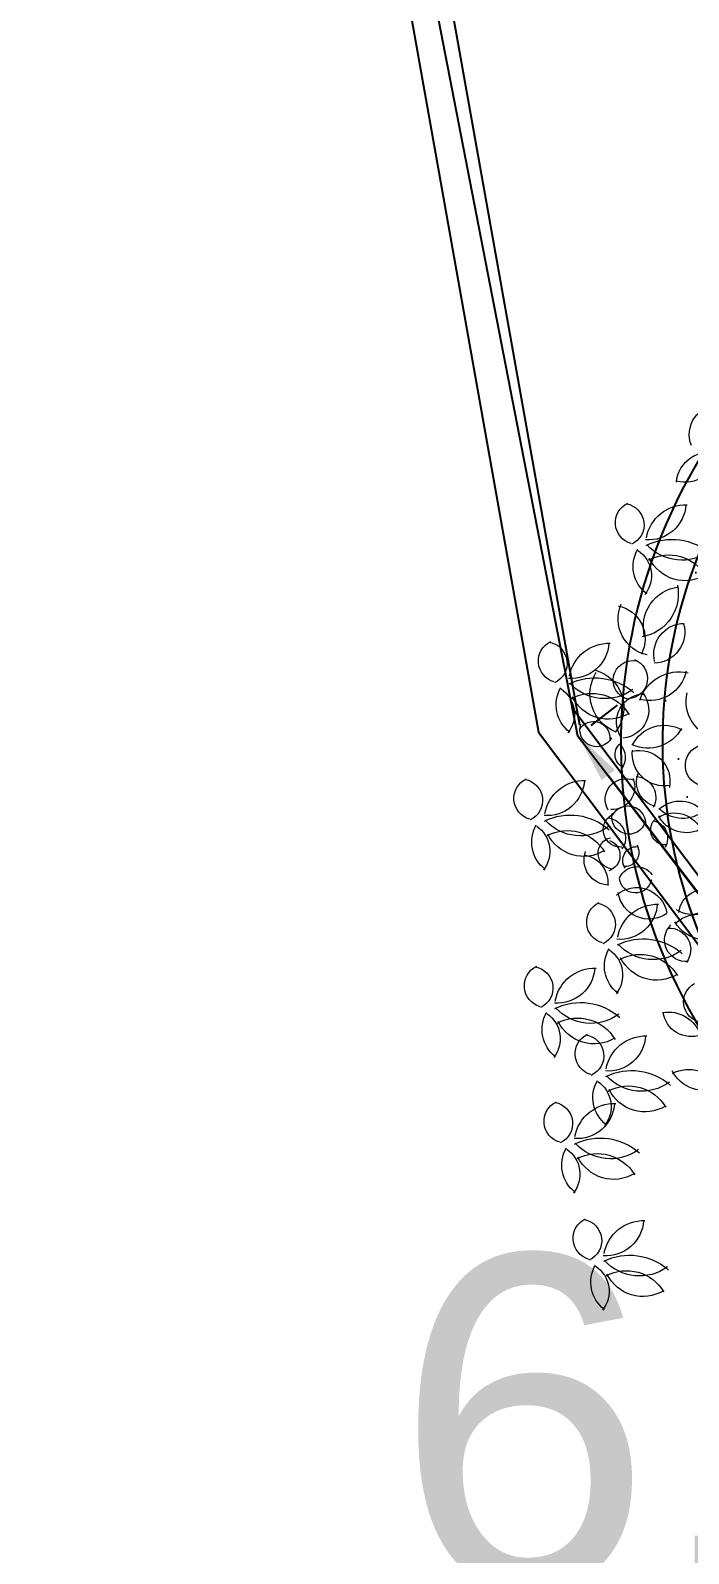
# Model space of a CAD drawing. Header units: millimetres. Extents: x 793 to 3159, y 750 to 2095.
# Drawn here: x 1173.75 to 1176.13, y 990.57 to 996.08 of the extents above; entities that cross this region are included whole.
import ezdxf

# ---------------------------------------------------------------- set-up
doc = ezdxf.new("R2010")
doc.units = ezdxf.units.MM
doc.linetypes.add('CONTINUA', pattern=[0])
for name, color, linetype in [('A-BANQUETA', 8, 'Continuous'), ('A-VEGETACION', 65, 'Continuous'), ('GUARNICIONES', 8, 'Continuous'), ('LINEAS DE PAVIEMENTOS', 9, 'Continuous')]:
    doc.layers.add(name, color=color, linetype=linetype)
doc.styles.get("Standard").update_dxf_attribs({"font": 'arial.ttf'})
doc.dimstyles.get("Standard").update_dxf_attribs({"dimtxt": 1.2, "dimasz": 0.18, "dimexe": 0.18, "dimexo": 0.0625, "dimgap": 0.09, "dimtad": 0, "dimtih": 1, "dimtoh": 1, "dimdec": 4, "dimlfac": -1, "dimzin": 0, "dimdsep": 46, "dimtxsty": 'Standard', "dimcen": 0.09, "dimadec": 0, "dimazin": 0, "dimtfac": 1, "dimtdec": 4, "dimtofl": 0, "dimtmove": 0, "dimatfit": 3, "dimfxl": 1, "dimtolj": 1, "dimtzin": 0, "dimarcsym": 0})

# ---------------------------------------------------------------- blocks, each defined once
blk = doc.blocks.new('XR-CONJUNTO$0$A$C458D45B7')
at = {"lineweight": 0, "extrusion": (2.43104e-07, 5.45806e-06, -1)}
for centre, major_axis, start_param, end_param in [((-1.9106, 1.2442), (0.0708, -0.0777, 0), 1.912634, 3.921497), ((-2.0324, 1.1982), (0.0859, -0.0944, 0), -0.662987, 0.966479), ((-1.9414, 1.0608), (0.0886, 0.0806, 0), 3.960448, 5.771942), ((-2.2017, 0.923), (0.0578, 0.0526, 0), 2.569534, 5.006064), ((-2.2534, 0.9149), (0.0521, -0.0572, 0), 4.051015, 6.582941), ((-2.1614, 0.9971), (0.0917, -0.1007, 0), -0.777492, 0.800951), ((-2.0242, 0.8443), (0.0977, -0.1073, 0), 2.477681, 3.902549), ((-2.0913, 0.7657), (0.0909, 0.0828, 0), 2.943806, 4.400315), ((-2.073, 0.6529), (0.156, 0.1421, 0), 4.983233, 6.17178), ((-2.0399, 0.9606), (0.1269, 0.1155, 0), 1.666781, 3.133707), ((-2.0841, 0.651), (0.1055, -0.1158, 0), 3.38331, 4.908592), ((-2.2578, 0.7313), (0.0813, 0.074, 0), 6.042078, 7.680112), ((-2.0268, 0.8596), (0.0974, -0.107, 0), 0.190237, 1.841773), ((-2.031, 0.549), (0.1066, 0.0971, 0), 3.614858, 5.324604), ((-2.207, 0.6655), (0.1058, -0.1161, 0), -1.044216, 0.564097), ((-2.1336, 0.5756), (0.0897, -0.0984, 0), 0.939726, 2.715407), ((-2.2892, 0.5026), (0.0814, -0.0893, 0), 4.062449, 5.922904), ((-2.0245, 0.4486), (0.0829, 0.0755, 0), 3.634893, 5.426724), ((-2.1377, 0.5282), (0.0831, 0.0757, 0), 0.456725, 2.280221), ((-2.4755, 0.4198), (0.0578, 0.0526, 0), 2.569534, 5.006064), ((-2.5272, 0.4117), (0.0521, -0.0572, 0), 4.051015, 6.582941), ((-2.4352, 0.4939), (0.0917, -0.1007, 0), -0.777492, 0.800951), ((-2.298, 0.3411), (0.0977, -0.1073, 0), 2.477681, 3.902549), ((-2.3837, 0.2526), (0.0948, -0.1041, 0), 4.141693, 6.115198), ((-2.2117, 0.3532), (0.0525, 0.0478, 0), 2.544793, 5.610841), ((-2.2315, 0.3591), (0.0541, 0.0492, 0), 5.802789, 8.527903), ((-2.0417, 0.2331), (0.1126, 0.1025, 0), 4.205079, 5.650347), ((-2.1511, 0.4158), (0.1003, 0.0913, 0), 0.947405, 2.54529), ((-2.3468, 0.1497), (0.156, 0.1421, 0), 4.983233, 6.17178), ((-2.3137, 0.4574), (0.1269, 0.1155, 0), 1.666781, 3.133707), ((-2.2189, 0.3033), (0.0991, -0.1088, 0), 1.094465, 2.867407), ((-2.365, 0.2625), (0.0909, 0.0828, 0), 2.943806, 4.400315), ((-2.5316, 0.2281), (0.0813, 0.074, 0), 6.042078, 7.680112), ((-2.3579, 0.1478), (0.1055, -0.1158, 0), 3.38331, 4.908592), ((-2.3006, 0.3564), (0.0974, -0.107, 0), 0.190237, 1.841773), ((-2.1667, 0.2027), (0.069, -0.0757, 0), 1.700455, 3.862711), ((-2.2541, 0.2446), (0.0681, -0.0747, 0), -1.486479, 0.643735), ((-1.8849, 0.2792), (0.0985, 0.0897, 0), 2.570181, 4.112123), ((-2.3403, 0.1724), (0.0409, -0.0449, 0), -0.342253, 2.640209), ((-2.3516, 0.1445), (0.0433, 0.0395, 0), 4.405228, 7.107621), ((-2.0952, 0.0628), (0.0867, -0.0952, 0), 2.755784, 4.384252), ((-2.1561, 0.2479), (0.094, -0.1032, 0), -0.330169, 1.139478), ((-2.2216, 0.0843), (0.0383, 0.0349, 0), 2.756177, 4.901581), ((-2.3039, 0.0732), (0.0502, 0.0457, 0), 6.199619, 7.682941), ((-1.9436, 0.0479), (0.0556, 0.0507, 0), 2.564177, 5.390176), ((-2.0951, 0.0884), (0.0783, -0.086, 0), 0.548016, 2.416151), ((-2.1847, -0.0116), (0.0748, -0.0822, 0), 3.639954, 5.646742), ((-2.2319, -0.0783), (0.0509, -0.0558, 0), 1.762306, 4.258029), ((-2.1055, -0.0151), (0.0598, -0.0657, 0), 0.979226, 2.673692), ((-2.1998, -0.0703), (0.0508, -0.0558, 0), 3.933313, 5.938936), ((-2.5594, -0.0771), (0.0578, 0.0526, 0), 2.569534, 5.006064), ((-2.6111, -0.0852), (0.0521, -0.0572, 0), 4.051015, 6.582941), ((-2.5191, -0.003), (0.0917, -0.1007, 0), -0.777492, 0.800951), ((-2.3819, -0.1559), (0.0977, -0.1073, 0), 2.477681, 3.902549), ((-2.2829, -0.0338), (0.055, -0.0604, 0), -1.227345, 0.788989), ((-2.2243, -0.1653), (0.0472, 0.043, 0), 4.36075, 7.132577), ((-2.0356, -0.1968), (0.0849, 0.0774, 0), 4.711605, 6.317931), ((-2.0272, -0.0257), (0.0802, -0.0881, 0), 0.021045, 1.524602), ((-2.4307, -0.3472), (0.156, 0.1421, 0), 4.983233, 6.17178), ((-2.3976, -0.0395), (0.1269, 0.1155, 0), 1.666781, 3.133707), ((-2.2507, -0.1874), (0.0465, 0.0423, 0), 2.233298, 4.88178), ((-2.3042, -0.2166), (0.0483, -0.053, 0), 4.015547, 6.050187), ((-2.2208, -0.1416), (0.0415, -0.0456, 0), -0.541621, 2.532765), ((-2.0875, -0.1867), (0.0366, -0.0402, 0), 0.711319, 3.169675), ((-2.1436, -0.2166), (0.0427, -0.0469, 0), 4.116433, 5.99396), ((-2.0561, -0.2329), (0.0798, 0.0727, 0), 4.88073, 6.617754), ((-2.0133, -0.0827), (0.0765, -0.084, 0), 0.204968, 1.815858), ((-2.4489, -0.2344), (0.0909, 0.0828, 0), 2.943806, 4.400315), ((-2.6155, -0.2689), (0.0813, 0.074, 0), 6.042078, 7.680112), ((-2.4418, -0.3491), (0.1055, -0.1158, 0), 3.38331, 4.908592), ((-2.3845, -0.1405), (0.0974, -0.107, 0), 0.190237, 1.841773), ((-2.2732, -0.2729), (0.0428, 0.039, 0), 2.497814, 5.20727), ((-2.2916, -0.2978), (0.0606, -0.0666, 0), 0.737383, 2.650506), ((-2.3097, -0.2811), (0.0389, -0.0427, 0), 4.224328, 6.709801), ((-2.1916, -0.2985), (0.0373, 0.0339, 0), 3.28496, 5.487327), ((-2.2354, -0.2693), (0.0347, -0.0381, 0), -1.383943, 0.731452), ((-2.3957, -0.3799), (0.0681, -0.0747, 0), 4.052293, 5.534953), ((-2.1907, -0.3873), (0.0495, 0.0451, 0), 4.270836, 6.420827), ((-2.195, -0.3571), (0.0395, -0.0433, 0), -0.642878, 2.183197), ((-2.1896, -0.5067), (0.0818, 0.0745, 0), 4.725657, 6.840485), ((-2.1463, -0.3974), (0.083, 0.0756, 0), 1.68426, 3.729013), ((-1.9949, -0.4053), (0.0637, 0.058, 0), 0.764156, 2.934492), ((-1.9437, -0.494), (0.0694, 0.0632, 0), 3.980915, 5.862351), ((-2.292, -0.5222), (0.0578, 0.0526, 0), 2.569534, 5.006064), ((-2.3437, -0.5302), (0.0521, -0.0572, 0), 4.051015, 6.582941), ((-2.2517, -0.448), (0.0917, -0.1007, 0), -0.777492, 0.800951), ((-2.1145, -0.6009), (0.0977, -0.1073, 0), 2.477681, 3.902549), ((-1.9667, -0.6078), (0.0867, 0.0789, 0), 4.676888, 6.613696), ((-2.0101, -0.5841), (0.0523, -0.0575, 0), 0.633418, 3.085829), ((-2.0709, -0.6192), (0.0524, -0.0576, 0), 3.810166, 6.090838), ((-1.9398, -0.4538), (0.0868, -0.0954, 0), -0.069614, 1.779881), ((-2.1633, -0.7923), (0.156, 0.1421, 0), 4.983233, 6.17178), ((-2.1303, -0.4845), (0.1269, 0.1155, 0), 1.666781, 3.133707), ((-2.1816, -0.6795), (0.0909, 0.0828, 0), 2.943806, 4.400315), ((-2.3482, -0.7139), (0.0813, 0.074, 0), 6.042078, 7.680112), ((-2.1744, -0.7941), (0.1055, -0.1158, 0), 3.38331, 4.908592), ((-2.1171, -0.5856), (0.0974, -0.107, 0), 0.190237, 1.841773), ((-2.5155, -0.7546), (0.0578, 0.0526, 0), 2.569534, 5.006064), ((-2.5672, -0.7627), (0.0521, -0.0572, 0), 4.051015, 6.582941), ((-2.4752, -0.6805), (0.0917, -0.1007, 0), -0.777492, 0.800951), ((-2.338, -0.8334), (0.0977, -0.1073, 0), 2.477681, 3.902549), ((-1.9413, -0.8068), (0.0509, -0.0559, 0), 0.945939, 3.367294), ((-2.3869, -1.0247), (0.156, 0.1421, 0), 4.983233, 6.17178), ((-2.4051, -0.9119), (0.0909, 0.0828, 0), 2.943806, 4.400315), ((-2.5717, -0.9464), (0.0813, 0.074, 0), 6.042078, 7.680112), ((-2.3538, -0.717), (0.1269, 0.1155, 0), 1.666781, 3.133707), ((-2.3979, -1.0266), (0.1055, -0.1158, 0), 3.38331, 4.908592), ((-2.0704, -0.9669), (0.0821, -0.0901, 0), 3.692575, 5.155285), ((-1.989, -0.8304), (0.0692, -0.076, 0), 0.38642, 2.157574), ((-2.3406, -0.818), (0.0974, -0.107, 0), 0.190237, 1.841773), ((-2.3294, -0.9985), (0.0578, 0.0526, 0), 2.569534, 5.006064), ((-2.3812, -1.0065), (0.0521, -0.0572, 0), 4.051015, 6.582941), ((-2.2891, -0.9244), (0.0917, -0.1007, 0), -0.777492, 0.800951), ((-2.152, -1.0772), (0.0977, -0.1073, 0), 2.477681, 3.902549), ((-2.2008, -1.2686), (0.156, 0.1421, 0), 4.983233, 6.17178), ((-1.9938, -1.1874), (0.1001, 0.0912, 0), 4.980953, 6.432495), ((-2.219, -1.1558), (0.0909, 0.0828, 0), 2.943806, 4.400315), ((-2.3856, -1.1902), (0.0813, 0.074, 0), 6.042078, 7.680112), ((-2.1677, -0.9608), (0.1269, 0.1155, 0), 1.666781, 3.133707), ((-2.2118, -1.2704), (0.1055, -0.1158, 0), 3.38331, 4.908592), ((-1.9446, -1.0025), (0.0914, 0.0833, 0), 1.806411, 3.423556), ((-2.1546, -1.0619), (0.0974, -0.107, 0), 0.190237, 1.841773), ((-2.4398, -1.2438), (0.0578, 0.0526, 0), 2.569534, 5.006064), ((-2.4915, -1.2519), (0.0521, -0.0572, 0), 4.051015, 6.582941), ((-2.3995, -1.1697), (0.0917, -0.1007, 0), -0.777492, 0.800951), ((-2.2623, -1.3226), (0.0977, -0.1073, 0), 2.477681, 3.902549), ((-2.3111, -1.5139), (0.156, 0.1421, 0), 4.983233, 6.17178), ((-2.3294, -1.4011), (0.0909, 0.0828, 0), 2.943806, 4.400315), ((-2.496, -1.4356), (0.0813, 0.074, 0), 6.042078, 7.680112), ((-2.2781, -1.2062), (0.1269, 0.1155, 0), 1.666781, 3.133707), ((-2.3222, -1.5158), (0.1055, -0.1158, 0), 3.38331, 4.908592), ((-2.2649, -1.3072), (0.0974, -0.107, 0), 0.190237, 1.841773), ((-2.3306, -1.6663), (0.0578, 0.0526, 0), 2.569534, 5.006064), ((-2.3824, -1.6743), (0.0521, -0.0572, 0), 4.051015, 6.582941), ((-2.2903, -1.5922), (0.0917, -0.1007, 0), -0.777492, 0.800951), ((-2.1531, -1.745), (0.0977, -0.1073, 0), 2.477681, 3.902549), ((-2.202, -1.9364), (0.156, 0.1421, 0), 4.983233, 6.17178), ((-2.1689, -1.6286), (0.1269, 0.1155, 0), 1.666781, 3.133707), ((-2.213, -1.9382), (0.1055, -0.1158, 0), 3.38331, 4.908592), ((-2.2202, -1.8236), (0.0909, 0.0828, 0), 2.943806, 4.400315), ((-2.3868, -1.858), (0.0813, 0.074, 0), 6.042078, 7.680112), ((-2.1558, -1.7297), (0.0974, -0.107, 0), 0.190237, 1.841773)]:
    blk.add_ellipse(centre, major_axis=major_axis, ratio=1, start_param=start_param, end_param=end_param, dxfattribs=at)
blk = doc.blocks.new('*D190')
at = {"layer": 'Defpoints', "color": 0, "lineweight": -2, "transparency": 16777216}
for p, q in [((1175.7794, 993.5685), (1175.8752, 993.6416)), ((1175.8414, 993.3893), (1177.0954, 991.7474)), ((1179.4228, 988.7), (1178.1687, 990.342)), ((1179.5793, 988.5931), (1179.6751, 988.6662))]:
    blk.add_line(p, q, dxfattribs=at)
at = {"layer": 'Defpoints', "color": 0, "transparency": 16777216}
for p in [(1175.7297, 993.5306, 293.7195), (1175.7321, 993.5324), (1179.5296, 988.5552, 293.7209)]:
    blk.add_point(p, dxfattribs=at)
for points in [[(1175.8652, 993.4075), (1175.8175, 993.3711), (1175.7321, 993.5324)], [(1179.4466, 988.7182), (1179.3989, 988.6818), (1179.532, 988.557)]]:
    blk.add_solid(points, dxfattribs=at)
at = {"layer": 'Defpoints', "color": 0, "transparency": 16777216, "insert": (1177.6321, 991.0447), "char_height": 1.2, "attachment_point": 5}
blk.add_mtext('\\A1;6.2605', dxfattribs=at)

msp = doc.modelspace()

# ---------------------------------------------------------------- hatches: boundary and pattern name
at = {"layer": 'A-VEGETACION', "linetype": 'CONTINUA', "ltscale": 0.5}
h = msp.add_hatch(dxfattribs=at)
h.set_pattern_fill('AR-SAND', color=256, scale=0.01)
h.set_pattern_definition([(37.5, (-841.8079, 276.85925), (-0.01600031, 0.48941324), [0, -0.38608, 0, -0.4318, 0, -0.41275]), (7.5, (-841.8079, 276.85925), (0.44952328, 0.7168251), [0, -0.20828, 0, -0.34798, 0, -0.13335]), (327.5, (-842.12032, 276.85925), (0.79099237, 0.001437185), [0, -0.127, 0, -0.4572, 0, -0.5969]), (317.5, (-842.1203, 276.85925), (0.76355645, 0.22292932), [0, -0.0635, 0, -0.29972, 0, -0.3429])])
edge = h.paths.add_edge_path()
edge.add_line((1185.03183, 988.88303), (1179.28633, 988.93658))
edge.add_line((1179.28633, 988.93658), (1176.41174, 992.38845))
edge.add_arc((1177.88702, 993.5045), 1.84988, 45.05161, 217.10761, ccw=False)
edge.add_line((1179.1939, 994.81374), (1185.03183, 988.88303))

# ---------------------------------------------------------------- linework, layer by layer
at = {"layer": 'A-BANQUETA', "linetype": 'CONTINUA', "ltscale": 0.5}
for radius in [2, 1.84988]:
    msp.add_arc((1177.88702, 993.5045, -292.89587), radius, 44.46595, 217.10761, dxfattribs=at)
at = {"layer": 'Defpoints'}
for p in [(1174.01981, 1002.34873, 292.303), (1179.52965, 988.55516, 293.72089)]:
    msp.add_line(p, (1175.72974, 993.53058, 293.71951), dxfattribs=at)
at = {"layer": 'GUARNICIONES'}
for p, q in [((1174.16748, 1002.37505, 292.303), (1175.7369, 993.57056, 292.303)), ((1175.70911, 993.63439, 292.303), (1185.27853, 980.91097, 292.303))]:
    msp.add_line(p, q, dxfattribs=at)
at = {"layer": 'LINEAS DE PAVIEMENTOS'}
for p, q in [((1174.01981, 1002.34873, 292.303), (1175.58923, 993.54423, 292.303)), ((1175.58923, 993.54423, 292.303), (1185.15865, 980.82081, 292.303))]:
    msp.add_line(p, q, dxfattribs=at)

# ---------------------------------------------------------------- block references
at = {"layer": 'A-VEGETACION', "linetype": 'CONTINUA', "ltscale": 0.5, "rotation": 359.4659533148276}
msp.add_blockref('XR-CONJUNTO$0$A$C458D45B7', (1178.13824, 993.35819, 293.71951), dxfattribs=at)

# ---------------------------------------------------------------- dimensions: what is measured, and where the dimension line sits
at = {"layer": 'Defpoints'}
dim = msp.add_aligned_dim(p1=(1179.52965, 988.55516, 293.72089), p2=(1175.72974, 993.53058, 293.71951), distance=-0.00299, dimstyle='Standard', dxfattribs=at)
dim.commit()
dim.dimension.update_dxf_attribs({"geometry": '*D190', "text_midpoint": (1177.63207, 991.04468)})

doc.saveas('drawing.dxf')
